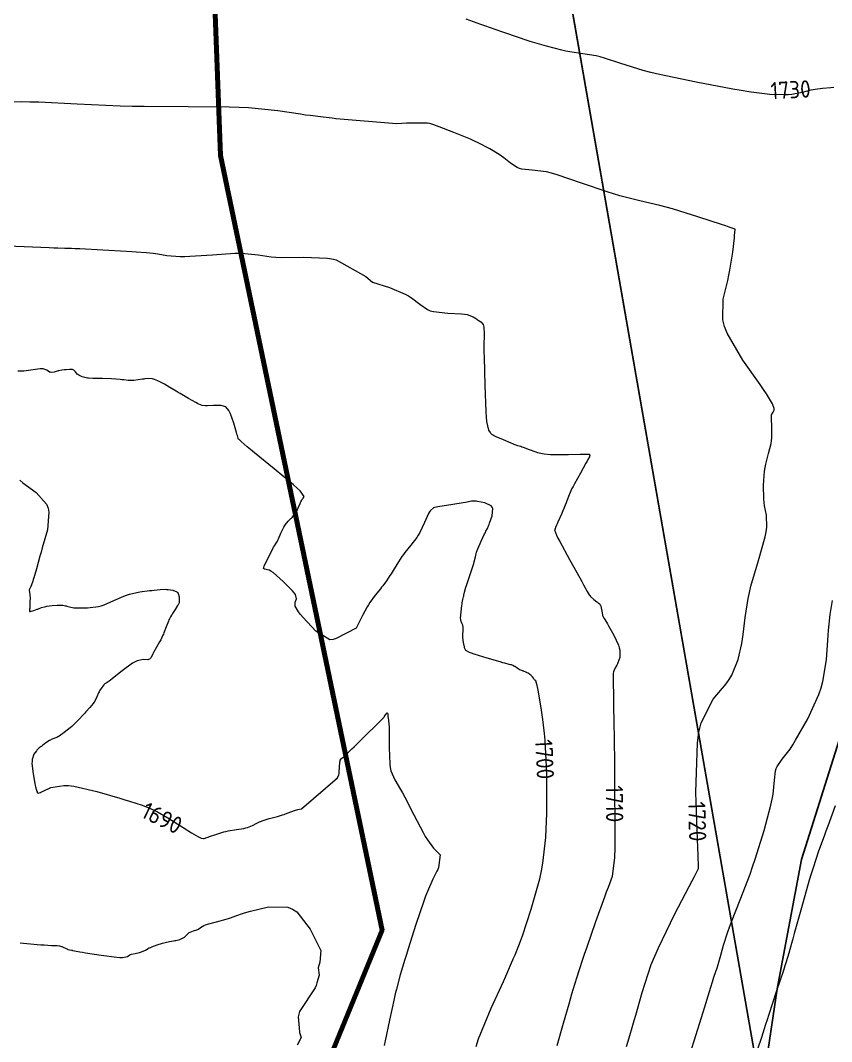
# Model space of a CAD drawing. Header units: millimetres. Extents: x 837477 to 838477, y 1189014 to 1191014.
# Drawn here: x 837930.6 to 838109, y 1190321.9 to 1190546.6 of the extents above; entities that cross this region are included whole.
import ezdxf

# ---------------------------------------------------------------- set-up
doc = ezdxf.new("R2010")
doc.units = ezdxf.units.MM
doc.header["$LTSCALE"] = 0.3
doc.layers.add('CORREDORVIA', color=94, linetype='Continuous', lineweight=80)
doc.layers.add('COTAS 10', color=252, linetype='Continuous', lineweight=9)
doc.layers.add('LINEA_DE_CEROS', color=61, linetype='Continuous')
doc.layers.add('VIA_Curvas', color=7, linetype='Continuous')
doc.styles.get("Standard").update_dxf_attribs({"font": 'isocp2.shx', "bigfont": '@extfont2.shx'})

msp = doc.modelspace()

# ---------------------------------------------------------------- linework, layer by layer
at = {"layer": 'CORREDORVIA'}
msp.add_lwpolyline([(838157.033, 1190996.193), (838237.174, 1190821.339), (838237.001, 1190602.875), (838240.031, 1190437.198), (838223.537, 1190366.272), (838184.199, 1189898.277), (837734.304, 1190149.151), (837849.078, 1189569.699), (837751.159, 1189231.384), (837593.191, 1189234.399), (837695.481, 1189679.225), (837660.573, 1189835.358), (837597.737, 1190012.464), (837490.666, 1190492.599), (837964.301, 1190234.408), (838010.155, 1190346.41), (837974.613, 1190516.877), (837969.419, 1190653.334), (837963.574, 1190795.982), (837910.676, 1191000.965)], close=True, dxfattribs=at)
at = {"layer": 'COTAS 10'}
for points in [[(838109.512, 1190531.858), (838108.868, 1190531.803), (838107.022, 1190531.659), (838105.446, 1190531.46), (838104.972, 1190531.369), (838104.482, 1190531.264), (838102.573, 1190530.757), (838100.257, 1190530.328), (838099.509, 1190530.271), (838098.715, 1190530.242), (838095.462, 1190530.36), (838091.367, 1190530.88), (838090.815, 1190530.949), (838089.142, 1190531.216), (838087.301, 1190531.528), (838079.256, 1190533.029), (838071.154, 1190534.754), (838069.277, 1190535.206), (838067.56, 1190535.648), (838062.68, 1190537.154), (838059.057, 1190538.359), (838058.131, 1190538.612), (838057.239, 1190538.829), (838054.295, 1190539.322), (838051.419, 1190539.73), (838050.568, 1190539.894), (838049.695, 1190540.08), (838046.344, 1190540.939), (838042.704, 1190542.033), (838041.648, 1190542.368), (838040.57, 1190542.717), (838036.502, 1190544.093), (838032.742, 1190545.418), (838031.858, 1190545.735), (838031.043, 1190546.03), (838028.666, 1190546.915)], [(838063.923, 1190320.775), (838064.512, 1190322.668), (838065.337, 1190325.473), (838065.629, 1190326.502), (838065.948, 1190327.641), (838067.332, 1190332.668), (838069.377, 1190338.79), (838070.114, 1190340.619), (838070.925, 1190342.506), (838074.471, 1190349.807), (838077.723, 1190356.013), (838078.349, 1190357.211), (838078.856, 1190358.182), (838079.698, 1190359.807), (838079.75, 1190359.965), (838079.76, 1190360.01), (838079.768, 1190360.057), (838079.778, 1190360.235), (838079.688, 1190362.869), (838079.632, 1190364.465), (838079.562, 1190366.436), (838079.199, 1190376.684), (838079.263, 1190378.959), (838079.502, 1190387.56), (838079.852, 1190389.927), (838080.318, 1190392.014), (838082.961, 1190397.227), (838085.873, 1190400.629), (838086.507, 1190401.575), (838087.067, 1190402.523), (838088.469, 1190405.959), (838089.265, 1190409.471), (838089.443, 1190410.466), (838089.602, 1190411.471), (838090.026, 1190415.181), (838090.657, 1190419.401), (838090.947, 1190420.727), (838091.287, 1190422.122), (838092.935, 1190427.728), (838094.409, 1190432.944), (838094.641, 1190434.092), (838094.796, 1190435.112), (838094.717, 1190437.728), (838094.269, 1190439.821), (838094.191, 1190440.511), (838094.133, 1190441.249), (838094.091, 1190444.315), (838094.309, 1190447.447), (838094.415, 1190448.226), (838094.542, 1190448.967), (838095.164, 1190451.328), (838095.729, 1190453.501), (838095.819, 1190454.124), (838095.88, 1190454.757), (838095.862, 1190457.119), (838095.781, 1190459.102), (838095.803, 1190459.495), (838095.845, 1190459.821), (838096.154, 1190460.438), (838096.403, 1190460.816), (838096.406, 1190460.993), (838096.38, 1190461.2), (838096.049, 1190462.206), (838094.734, 1190464.423), (838094.088, 1190465.394), (838093.32, 1190466.52), (838089.527, 1190471.874), (838086.068, 1190477.807), (838085.51, 1190479.297), (838085.124, 1190480.722), (838085.175, 1190485.315), (838086.216, 1190489.425), (838086.455, 1190490.545), (838086.672, 1190491.656), (838087.278, 1190495.602), (838087.64, 1190498.747), (838087.704, 1190499.354), (838087.752, 1190499.846), (838087.795, 1190500.666), (838086.536, 1190501.124), (838085.762, 1190501.386), (838084.805, 1190501.707), (838079.817, 1190503.358), (838074.057, 1190505.149), (838072.614, 1190505.558), (838071.237, 1190505.93), (838066.812, 1190506.959), (838062.415, 1190508.033), (838061.056, 1190508.432), (838059.635, 1190508.875), (838053.992, 1190510.844), (838048.65, 1190512.656), (838047.419, 1190513), (838046.296, 1190513.276), (838043.137, 1190513.704), (838040.91, 1190513.923), (838040.374, 1190514.067), (838039.874, 1190514.248), (838038.36, 1190515.201), (838036.89, 1190516.409), (838036.417, 1190516.75), (838035.915, 1190517.094), (838033.867, 1190518.36), (838031.292, 1190519.692), (838030.459, 1190520.078), (838029.573, 1190520.471), (838025.941, 1190521.953), (838022.71, 1190523.19), (838022.077, 1190523.429), (838021.558, 1190523.624), (838020.629, 1190523.953), (838020.135, 1190523.99), (838019.889, 1190524), (838019.596, 1190524.011), (838018.147, 1190524.048), (838015.515, 1190523.991), (838014.477, 1190523.942), (838013.305, 1190523.878), (838000, 1190524.991), (837999.983, 1190524.994), (837999.578, 1190525.057), (837999.133, 1190525.118), (837997.196, 1190525.336), (837994.326, 1190525.676), (837993.294, 1190525.815), (837992.158, 1190525.973), (837987.196, 1190526.706), (837980.748, 1190527.374), (837978.675, 1190527.491), (837976.478, 1190527.579), (837967.504, 1190527.653), (837957.795, 1190527.672), (837955.134, 1190527.725), (837952.485, 1190527.799), (837943.017, 1190528.239), (837934.619, 1190528.635), (837932.645, 1190528.682), (837930.824, 1190528.7), (837925.513, 1190528.539)], [(837925.754, 1190497.124), (837931.39, 1190496.852), (837936.867, 1190496.627), (837937.936, 1190496.587), (837938.811, 1190496.557), (837940.355, 1190496.53), (837941.799, 1190496.49), (837942.611, 1190496.451), (837943.602, 1190496.401), (837948.667, 1190496.121), (837953.937, 1190495.814), (837955.056, 1190495.748), (837956.028, 1190495.689), (837958.311, 1190495.541), (837959.805, 1190495.384), (837960.279, 1190495.319), (837960.779, 1190495.246), (837962.805, 1190494.903), (837965.675, 1190494.683), (837966.708, 1190494.687), (837967.843, 1190494.718), (837972.805, 1190495.063), (837977.774, 1190495.377), (837978.915, 1190495.388), (837979.953, 1190495.367), (837982.853, 1190495.015), (837985.746, 1190494.591), (837986.78, 1190494.523), (837987.915, 1190494.476), (837992.853, 1190494.489), (837998.106, 1190494.269), (837999.438, 1190494.076), (838000, 1190493.966), (838006.561, 1190490.246), (838008.064, 1190489.036), (838011.762, 1190487.841), (838015.19, 1190486.396), (838015.951, 1190485.996), (838016.631, 1190485.596), (838018.408, 1190484.152), (838020.114, 1190482.975), (838020.749, 1190482.744), (838021.454, 1190482.553), (838024.586, 1190482.207), (838027.626, 1190482.039), (838028.272, 1190481.961), (838028.833, 1190481.869), (838030.155, 1190481.423), (838030.889, 1190480.926), (838031.08, 1190480.801), (838031.266, 1190480.683), (838031.891, 1190480.306), (838032.353, 1190479.694), (838032.435, 1190479.429), (838032.498, 1190479.121), (838032.562, 1190477.663), (838032.547, 1190474.872), (838032.56, 1190473.725), (838032.58, 1190472.416), (838032.715, 1190466.334), (838032.954, 1190460.472), (838033.039, 1190459.301), (838033.133, 1190458.326), (838033.544, 1190456.438), (838033.927, 1190455.934), (838034.004, 1190455.831), (838034.069, 1190455.745), (838034.195, 1190455.567), (838034.618, 1190455.337), (838034.869, 1190455.218), (838035.178, 1190455.075), (838036.779, 1190454.358), (838038.466, 1190453.634), (838038.831, 1190453.487), (838039.15, 1190453.362), (838039.932, 1190453.103), (838040.629, 1190452.895), (838040.895, 1190452.803), (838041.193, 1190452.696), (838042.533, 1190452.185), (838043.971, 1190451.667), (838044.331, 1190451.555), (838044.674, 1190451.457), (838045.776, 1190451.218), (838047.201, 1190451.108), (838047.748, 1190451.09), (838048.361, 1190451.079), (838051.124, 1190451.088), (838053.714, 1190451.127), (838054.217, 1190451.135), (838054.628, 1190451.142), (838055.339, 1190451.157), (838055.433, 1190451.164), (838055.455, 1190451.165), (838055.475, 1190451.167), (838055.533, 1190451.17), (838055.579, 1190451.172), (838055.605, 1190451.172), (838055.653, 1190451.17), (838055.7, 1190451.154), (838055.712, 1190451.145), (838055.725, 1190451.134), (838055.769, 1190451.077), (838055.807, 1190451.022), (838055.817, 1190451.012), (838055.825, 1190451.003), (838055.852, 1190450.992), (838055.862, 1190450.976), (838055.861, 1190450.964), (838055.857, 1190450.949), (838055.83, 1190450.869), (838055.792, 1190450.766), (838055.783, 1190450.736), (838055.774, 1190450.705), (838055.744, 1190450.592), (838055.423, 1190449.97), (838055.231, 1190449.62), (838054.993, 1190449.192), (838053.759, 1190447.003), (838052.453, 1190444.623), (838052.169, 1190444.075), (838051.92, 1190443.575), (838051.301, 1190442.171), (838050.796, 1190440.862), (838050.618, 1190440.422), (838050.424, 1190439.949), (838049.585, 1190437.96), (838048.815, 1190436.164), (838048.665, 1190435.813), (838048.542, 1190435.524), (838048.324, 1190435.005), (838048.263, 1190434.861), (838048.239, 1190434.809), (838048.212, 1190434.751), (838048.087, 1190434.496), (838048.504, 1190433.317), (838048.818, 1190432.676), (838049.218, 1190431.9), (838051.382, 1190427.96), (838053.635, 1190423.939), (838054.091, 1190423.111), (838054.475, 1190422.407), (838055.258, 1190420.897), (838055.668, 1190420.207), (838055.817, 1190420.02), (838055.981, 1190419.835), (838056.701, 1190419.183), (838057.384, 1190418.652), (838057.525, 1190418.544), (838057.645, 1190418.452), (838057.902, 1190418.258), (838058.019, 1190418.153), (838058.051, 1190418.118), (838058.082, 1190418.079), (838058.191, 1190417.916), (838058.297, 1190417.602), (838058.327, 1190417.469), (838058.357, 1190417.315), (838058.465, 1190416.59), (838058.614, 1190415.821), (838058.669, 1190415.639), (838058.731, 1190415.471), (838059.004, 1190414.975), (838059.523, 1190414.167), (838059.74, 1190413.802), (838059.988, 1190413.376), (838061.146, 1190411.325), (838062.17, 1190409.083), (838062.334, 1190408.536), (838062.446, 1190408.021), (838062.418, 1190406.43), (838062.041, 1190405.237), (838061.933, 1190404.973), (838061.824, 1190404.739), (838061.416, 1190404.133), (838061.092, 1190403.493), (838061.034, 1190403.237), (838060.991, 1190402.946), (838060.954, 1190401.61), (838061.042, 1190397.319), (838061.077, 1190395.165), (838061.117, 1190392.591), (838061.251, 1190383.495), (838061.304, 1190379.81), (838061.359, 1190367.053), (838061.316, 1190364.497), (838061.247, 1190362.362), (838060.792, 1190358.176), (838059.85, 1190355.774), (838059.475, 1190354.764), (838059.051, 1190353.605), (838057.109, 1190348.176), (838055.087, 1190342.382), (838054.613, 1190340.993), (838054.176, 1190339.698), (838052.906, 1190335.797), (838051.834, 1190332.262), (838051.521, 1190331.196), (838051.201, 1190330.093), (838049.987, 1190325.797), (838048.619, 1190320.899)], [(838030.806, 1190320.749), (838031.378, 1190322.448), (838034.135, 1190329.173), (838036.829, 1190335.078), (838037.362, 1190336.26), (838037.802, 1190337.246), (838038.619, 1190339.173), (838038.875, 1190339.844), (838038.961, 1190340.037), (838039.054, 1190340.235), (838039.445, 1190340.976), (838040.244, 1190342.975), (838040.595, 1190343.964), (838041.001, 1190345.143), (838042.933, 1190350.976), (838044.83, 1190357.694), (838045.213, 1190359.431), (838045.535, 1190361.114), (838046.185, 1190366.748), (838046.365, 1190372.148), (838046.39, 1190373.684), (838046.391, 1190373.785), (838046.404, 1190375.237), (838046.366, 1190380.996), (838046.123, 1190386.69), (838046.008, 1190388.204), (838045.873, 1190389.69), (838045.478, 1190392.763), (838045.212, 1190394.829), (838044.532, 1190398.837), (838044.386, 1190399.611), (838044.257, 1190400.238), (838043.941, 1190401.288), (838043.742, 1190401.432), (838043.687, 1190401.489), (838043.633, 1190401.553), (838043.436, 1190401.843), (838043.233, 1190402.15), (838043.174, 1190402.225), (838043.114, 1190402.295), (838042.888, 1190402.512), (838042.653, 1190402.688), (838042.587, 1190402.733), (838042.52, 1190402.776), (838042.278, 1190402.919), (838042.032, 1190403.047), (838041.964, 1190403.082), (838041.895, 1190403.115), (838041.647, 1190403.231), (838041.374, 1190403.342), (838041.29, 1190403.372), (838041.202, 1190403.402), (838040.853, 1190403.509), (838040.477, 1190403.654), (838040.372, 1190403.708), (838040.266, 1190403.769), (838039.881, 1190404.038), (838039.498, 1190404.316), (838039.394, 1190404.382), (838039.291, 1190404.443), (838038.926, 1190404.623), (838038.581, 1190404.753), (838038.491, 1190404.782), (838038.402, 1190404.808), (838038.1, 1190404.877), (838037.181, 1190405.121), (838036.704, 1190405.257), (838036.13, 1190405.422), (838033.253, 1190406.269), (838030.395, 1190407.155), (838029.834, 1190407.345), (838029.372, 1190407.513), (838028.536, 1190407.919), (838028.349, 1190408.348), (838028.298, 1190408.529), (838028.246, 1190408.737), (838028.061, 1190409.712), (838027.931, 1190410.817), (838027.914, 1190411.107), (838027.905, 1190411.389), (838027.944, 1190412.349), (838027.959, 1190413.15), (838027.935, 1190413.332), (838027.899, 1190413.497), (838027.667, 1190413.949), (838027.455, 1190414.538), (838027.432, 1190414.79), (838027.423, 1190415.08), (838027.516, 1190416.447), (838027.695, 1190417.849), (838027.741, 1190418.162), (838027.784, 1190418.441), (838027.926, 1190419.176), (838028.061, 1190419.743), (838028.1, 1190419.916), (838028.139, 1190420.096), (838028.29, 1190420.805), (838028.571, 1190421.854), (838028.694, 1190422.248), (838028.836, 1190422.688), (838029.509, 1190424.649), (838030.172, 1190426.622), (838030.307, 1190427.069), (838030.421, 1190427.472), (838030.658, 1190428.569), (838030.915, 1190429.596), (838031.042, 1190429.956), (838031.193, 1190430.348), (838031.94, 1190432.036), (838032.7, 1190433.618), (838032.859, 1190433.943), (838032.997, 1190434.218), (838033.307, 1190434.806), (838033.569, 1190435.393), (838033.675, 1190435.669), (838033.797, 1190435.995), (838034.358, 1190437.578), (838034.514, 1190439.18), (838034.38, 1190439.517), (838034.169, 1190439.808), (838032.767, 1190440.473), (838031.152, 1190440.743), (838030.807, 1190440.786), (838030.505, 1190440.814), (838029.785, 1190440.798), (838028.893, 1190440.625), (838028.483, 1190440.554), (838028.003, 1190440.473), (838025.681, 1190440.099), (838023.337, 1190439.718), (838022.843, 1190439.633), (838022.416, 1190439.556), (838021.431, 1190439.353), (838020.799, 1190438.768), (838020.594, 1190438.451), (838020.377, 1190438.066), (838019.481, 1190436.116), (838018.423, 1190433.896), (838018.103, 1190433.342), (838017.771, 1190432.813), (838016.473, 1190431.123), (838015.158, 1190429.546), (838014.815, 1190429.089), (838014.481, 1190428.623), (838013.35, 1190426.867), (838012.352, 1190425.214), (838012.102, 1190424.814), (838011.862, 1190424.438), (838011.091, 1190423.286), (838010.288, 1190422.193), (838010.029, 1190421.854), (838009.754, 1190421.5), (838008.625, 1190420.091), (838007.443, 1190418.492), (838007.135, 1190418.018), (838006.834, 1190417.531), (838005.816, 1190415.661), (838005.017, 1190414.034), (838004.855, 1190413.701), (838004.719, 1190413.418), (838004.441, 1190412.82), (838000, 1190410.595), (837999.397, 1190410.325), (837998.668, 1190410.277), (837995.563, 1190412.207), (837992.751, 1190415.227), (837992.207, 1190415.867), (837991.764, 1190416.421), (837991.013, 1190417.709), (837991.004, 1190418.401), (837991.03, 1190418.579), (837991.068, 1190418.751), (837991.307, 1190419.322), (837991.053, 1190420.233), (837990.779, 1190420.62), (837990.418, 1190421.066), (837988.38, 1190423.16), (837986.162, 1190425.075), (837985.686, 1190425.408), (837985.272, 1190425.655), (837984.275, 1190425.833), (837984.027, 1190425.99), (837984.084, 1190426.224), (837984.196, 1190426.54), (837985.055, 1190428.368), (837986.065, 1190430.301), (837986.272, 1190430.683), (837986.449, 1190430.999), (837986.824, 1190431.587), (837987.091, 1190432.015), (837987.199, 1190432.23), (837987.322, 1190432.487), (837987.886, 1190433.763), (837988.533, 1190435.116), (837988.708, 1190435.421), (837988.881, 1190435.697), (837989.491, 1190436.441), (837990.047, 1190436.967), (837990.186, 1190437.105), (837990.319, 1190437.24), (837990.748, 1190437.699), (837991.139, 1190438.241), (837991.249, 1190438.429), (837991.359, 1190438.632), (837991.76, 1190439.503), (837992.115, 1190440.331), (837992.196, 1190440.509), (837992.27, 1190440.663), (837992.471, 1190441.035), (837992.638, 1190441.299), (837992.69, 1190441.387), (837992.745, 1190441.481), (837992.962, 1190441.872), (837992.101, 1190443.061), (837991.475, 1190443.658), (837990.681, 1190444.372), (837986.414, 1190447.917), (837982.032, 1190451.457), (837981.164, 1190452.167), (837980.447, 1190452.761), (837979.106, 1190453.931), (837978.804, 1190454.26), (837978.742, 1190454.325), (837978.689, 1190454.377), (837978.574, 1190454.467), (837978.525, 1190454.504), (837978.513, 1190454.523), (837978.503, 1190454.545), (837978.472, 1190454.654), (837978.306, 1190455.244), (837978.21, 1190455.569), (837978.093, 1190455.964), (837977.487, 1190457.973), (837976.768, 1190460.023), (837976.579, 1190460.444), (837976.395, 1190460.801), (837975.765, 1190461.558), (837974.984, 1190461.815), (837974.703, 1190461.857), (837974.395, 1190461.886), (837973.052, 1190461.883), (837971.742, 1190461.832), (837971.455, 1190461.829), (837971.201, 1190461.832), (837970.556, 1190461.886), (837969.829, 1190462.176), (837969.522, 1190462.328), (837969.17, 1190462.51), (837967.52, 1190463.429), (837965.704, 1190464.485), (837965.248, 1190464.754), (837964.812, 1190465.013), (837963.407, 1190465.865), (837962.233, 1190466.569), (837961.944, 1190466.735), (837961.67, 1190466.888), (837960.809, 1190467.336), (837960.039, 1190467.626), (837959.823, 1190467.68), (837959.605, 1190467.722), (837958.804, 1190467.78), (837957.955, 1190467.728), (837957.707, 1190467.702), (837957.453, 1190467.67), (837956.485, 1190467.513), (837955.535, 1190467.378), (837955.293, 1190467.362), (837955.059, 1190467.354), (837954.287, 1190467.399), (837953.286, 1190467.509), (837952.908, 1190467.542), (837952.485, 1190467.576), (837950.595, 1190467.708), (837948.647, 1190467.812), (837948.189, 1190467.829), (837947.765, 1190467.839), (837946.528, 1190467.833), (837945.548, 1190467.864), (837945.286, 1190467.898), (837945.03, 1190467.944), (837944.139, 1190468.203), (837943.39, 1190468.567), (837943.223, 1190468.679), (837943.073, 1190468.796), (837942.678, 1190469.259), (837942.304, 1190469.646), (837942.169, 1190469.715), (837942.019, 1190469.767), (837941.363, 1190469.816), (837940.644, 1190469.751), (837940.456, 1190469.731), (837940.272, 1190469.711), (837939.645, 1190469.628), (837939.026, 1190469.514), (837938.846, 1190469.474), (837938.663, 1190469.429), (837937.973, 1190469.234), (837937.296, 1190469.159), (837937.121, 1190469.189), (837936.951, 1190469.241), (837936.384, 1190469.616), (837935.596, 1190469.943), (837935.288, 1190469.965), (837934.94, 1190469.958), (837933.358, 1190469.688), (837931.314, 1190469.429), (837930.676, 1190469.428), (837930.006, 1190469.459)], [(837930.407, 1190445.442), (837931.122, 1190444.868), (837934.022, 1190442.749), (837936.315, 1190440.169), (837936.648, 1190439.304), (837936.85, 1190438.373), (837936.487, 1190434.467), (837935.377, 1190430.522), (837935.107, 1190429.566), (837934.854, 1190428.67), (837934.078, 1190425.928), (837933.51, 1190423.957), (837933.388, 1190423.546), (837933.283, 1190423.194), (837933.031, 1190422.413), (837932.876, 1190422.041), (837932.831, 1190421.947), (837932.785, 1190421.857), (837932.615, 1190421.567), (837932.501, 1190421.286), (837932.49, 1190421.202), (837932.489, 1190421.116), (837932.562, 1190420.783), (837932.658, 1190420.214), (837932.671, 1190419.978), (837932.678, 1190419.709), (837932.656, 1190418.454), (837932.606, 1190417.261), (837932.595, 1190417.03), (837932.586, 1190416.843), (837932.565, 1190416.525), (837932.701, 1190416.541), (837932.792, 1190416.564), (837932.905, 1190416.595), (837933.504, 1190416.773), (837934.215, 1190417.005), (837934.399, 1190417.07), (837934.577, 1190417.134), (837935.175, 1190417.369), (837935.879, 1190417.58), (837936.124, 1190417.63), (837936.391, 1190417.677), (837937.537, 1190417.815), (837938.682, 1190417.895), (837938.948, 1190417.906), (837939.191, 1190417.911), (837939.888, 1190417.885), (837940.447, 1190417.794), (837940.604, 1190417.757), (837940.761, 1190417.716), (837941.338, 1190417.525), (837942.298, 1190417.363), (837942.698, 1190417.339), (837943.155, 1190417.324), (837945.289, 1190417.346), (837947.716, 1190417.637), (837948.358, 1190417.792), (837948.987, 1190417.978), (837951.151, 1190418.919), (837953.291, 1190419.911), (837953.905, 1190420.13), (837954.528, 1190420.324), (837956.857, 1190420.822), (837958.997, 1190421.116), (837959.501, 1190421.18), (837959.966, 1190421.238), (837961.329, 1190421.385), (837962.432, 1190421.418), (837962.735, 1190421.403), (837963.036, 1190421.377), (837964.114, 1190421.197), (837964.975, 1190420.821), (837965.14, 1190420.672), (837965.273, 1190420.503), (837965.486, 1190419.73), (837965.487, 1190418.984), (837965.486, 1190418.831), (837965.484, 1190418.703), (837965.473, 1190418.434), (837965.33, 1190418.136), (837965.246, 1190417.988), (837965.141, 1190417.811), (837964.602, 1190416.938), (837964.039, 1190416.05), (837963.919, 1190415.864), (837963.816, 1190415.704), (837963.573, 1190415.342), (837963.343, 1190414.886), (837963.247, 1190414.667), (837963.137, 1190414.407), (837962.625, 1190413.133), (837962.117, 1190411.838), (837962.009, 1190411.566), (837961.916, 1190411.33), (837961.7, 1190410.789), (837961.447, 1190410.283), (837961.331, 1190410.07), (837961.194, 1190409.825), (837960.534, 1190408.677), (837959.862, 1190407.494), (837959.718, 1190407.228), (837959.592, 1190406.988), (837959.291, 1190406.344), (837958.93, 1190405.999), (837958.766, 1190405.949), (837958.575, 1190405.918), (837957.656, 1190405.968), (837956.266, 1190405.695), (837955.778, 1190405.461), (837955.245, 1190405.157), (837952.947, 1190403.484), (837950.827, 1190401.772), (837950.405, 1190401.444), (837950.056, 1190401.178), (837949.394, 1190400.743), (837949.138, 1190400.586), (837949.044, 1190400.496), (837948.94, 1190400.386), (837948.482, 1190399.817), (837947.991, 1190399.068), (837947.866, 1190398.844), (837947.746, 1190398.612), (837947.352, 1190397.714), (837946.901, 1190396.778), (837946.745, 1190396.522), (837946.576, 1190396.268), (837945.854, 1190395.365), (837944.98, 1190394.41), (837944.715, 1190394.123), (837944.441, 1190393.827), (837943.367, 1190392.679), (837942.193, 1190391.518), (837941.855, 1190391.213), (837941.511, 1190390.916), (837940.223, 1190389.907), (837939.062, 1190389.111), (837938.798, 1190388.95), (837938.559, 1190388.814), (837937.906, 1190388.535), (837937.343, 1190388.319), (837937.161, 1190388.223), (837936.968, 1190388.112), (837936.179, 1190387.578), (837935.425, 1190387.024), (837935.254, 1190386.899), (837935.1, 1190386.787), (837934.679, 1190386.486), (837934.313, 1190386.147), (837934.193, 1190386.011), (837934.065, 1190385.857), (837933.535, 1190385.148), (837933.149, 1190383.978), (837933.112, 1190383.533), (837933.106, 1190383.036), (837933.335, 1190380.804), (837933.708, 1190378.683), (837933.793, 1190378.256), (837933.869, 1190377.898), (837934.077, 1190377.184), (837934.193, 1190376.969), (837934.212, 1190376.925), (837934.225, 1190376.888), (837934.224, 1190376.814), (837934.209, 1190376.773), (837934.213, 1190376.758), (837934.221, 1190376.741), (837934.279, 1190376.665), (837934.36, 1190376.591), (837934.382, 1190376.575), (837934.403, 1190376.561), (837934.48, 1190376.525), (837934.957, 1190376.704), (837935.231, 1190376.824), (837935.566, 1190376.975), (837937.288, 1190377.778), (837940.125, 1190378.252), (837941.163, 1190378.197), (837942.31, 1190378.061), (837947.364, 1190376.893), (837952.406, 1190375.397), (837953.545, 1190375.054), (837953.798, 1190374.978), (837954.574, 1190374.742), (837957.364, 1190373.87), (837959.481, 1190373.039), (837960.087, 1190372.753), (837960.7, 1190372.442), (837962.983, 1190371.117), (837965.21, 1190369.705), (837965.788, 1190369.339), (837966.35, 1190368.985), (837968.24, 1190367.796), (837969.743, 1190366.924), (837970.061, 1190366.769), (837970.337, 1190366.651), (837970.832, 1190366.564), (837970.978, 1190366.537), (837971.598, 1190366.759), (837971.861, 1190366.853), (837972.163, 1190366.961), (837973.582, 1190367.467), (837975.291, 1190367.989), (837975.775, 1190368.108), (837976.265, 1190368.215), (837978.073, 1190368.508), (837979.738, 1190368.785), (837980.137, 1190368.882), (837980.509, 1190368.989), (837981.629, 1190369.449), (837982.602, 1190369.941), (837982.881, 1190370.067), (837983.164, 1190370.189), (837984.224, 1190370.593), (837985.325, 1190370.95), (837985.634, 1190371.043), (837985.946, 1190371.132), (837987.091, 1190371.43), (837988.248, 1190371.751), (837988.568, 1190371.855), (837988.888, 1190371.964), (837990.039, 1190372.414), (837991.106, 1190372.816), (837991.372, 1190372.895), (837991.625, 1190372.962), (837992.432, 1190373.088), (838000.35, 1190379.884)], [(838078.286, 1190320.369), (838078.813, 1190322.032), (838080.778, 1190328.325), (838082.484, 1190333.825), (838082.848, 1190334.988), (838083.164, 1190335.994), (838083.914, 1190338.325), (838084.392, 1190339.847), (838084.538, 1190340.342), (838084.689, 1190340.87), (838085.283, 1190343.044), (838086.226, 1190346.028), (838086.598, 1190347.067), (838087.018, 1190348.197), (838088.932, 1190353.044), (838091.09, 1190358.695), (838091.663, 1190360.331), (838092.226, 1190361.999), (838094.17, 1190368.282), (838095.662, 1190373.929), (838095.94, 1190375.197), (838096.159, 1190376.336), (838096.463, 1190379.379), (838096.679, 1190381.43), (838096.843, 1190381.944), (838097.052, 1190382.434), (838098.182, 1190384.009), (838099.911, 1190386.239), (838100.497, 1190387.142), (838101.13, 1190388.169), (838103.806, 1190392.912), (838106.253, 1190398.276), (838106.742, 1190399.696), (838107.148, 1190401.087), (838107.935, 1190405.871), (838108.209, 1190410.202), (838108.292, 1190411.307), (838108.378, 1190412.371), (838108.717, 1190415.871), (838109.27, 1190418.955)], [(838000, 1190379.7), (838000.35, 1190379.884), (838000.626, 1190380.606), (838000.677, 1190380.855), (838000.717, 1190381.125), (838000.77, 1190382.274), (838000.838, 1190383.359), (838000.887, 1190383.588), (838000.95, 1190383.786), (838001.288, 1190384.244), (838001.69, 1190384.513), (838001.794, 1190384.593), (838001.893, 1190384.676), (838002.224, 1190384.991), (838003.066, 1190385.842), (838003.489, 1190386.262), (838003.993, 1190386.761), (838006.498, 1190389.229), (838008.95, 1190391.641), (838009.421, 1190392.105), (838009.802, 1190392.481), (838010.43, 1190393.101), (838010.467, 1190393.143), (838010.476, 1190393.153), (838010.484, 1190393.163), (838010.511, 1190393.194), (838010.593, 1190393.312), (838010.636, 1190393.376), (838010.689, 1190393.454), (838010.955, 1190393.848), (838011.216, 1190394.158), (838011.266, 1190394.183), (838011.307, 1190394.181), (838011.372, 1190393.952), (838011.404, 1190393.483), (838011.424, 1190393.33), (838011.448, 1190393.166), (838011.575, 1190392.492), (838011.686, 1190391.12), (838011.701, 1190390.516), (838011.708, 1190389.816), (838011.679, 1190386.482), (838011.826, 1190382.995), (838011.945, 1190382.199), (838012.098, 1190381.476), (838012.935, 1190379.477), (838014.224, 1190377.366), (838014.663, 1190376.573), (838015.137, 1190375.689), (838017.143, 1190371.741), (838019.167, 1190367.859), (838019.652, 1190367.016), (838020.104, 1190366.275), (838021.463, 1190364.436), (838022.927, 1190362.927), (838022.519, 1190360.172), (838022.374, 1190359.763), (838022.201, 1190359.331), (838021.339, 1190357.588), (838020.121, 1190354.905), (838019.723, 1190353.882), (838019.3, 1190352.737), (838017.555, 1190347.588), (838015.865, 1190342.284), (838015.477, 1190341.042), (838015.123, 1190339.897), (838014.134, 1190336.58), (838013.303, 1190333.417), (838013.048, 1190332.37), (838012.784, 1190331.248), (838011.74, 1190326.58), (838010.803, 1190322.011), (838010.605, 1190320.952)], [(838109.845, 1190373.767), (838108.181, 1190369.263), (838107.773, 1190368.15), (838107.386, 1190367.095), (838106.179, 1190363.767), (838104.956, 1190360.063), (838104.56, 1190358.771), (838104.14, 1190357.363), (838102.412, 1190351.317), (838100.84, 1190345.646), (838100.516, 1190344.475), (838100.241, 1190343.477), (838099.652, 1190341.317), (838099.06, 1190339.38), (838098.783, 1190338.524), (838098.457, 1190337.529), (838096.873, 1190332.779), (838095.211, 1190327.805), (838094.836, 1190326.668), (838094.498, 1190325.636), (838093.584, 1190322.779), (838092.77, 1190320.197)], [(837930.502, 1190343.562), (837934.283, 1190343.243), (837935.087, 1190343.18), (837935.785, 1190343.128), (837937.428, 1190343.029), (837938.275, 1190342.995), (837938.471, 1190342.983), (837938.651, 1190342.971), (837939.16, 1190342.917), (837939.578, 1190342.813), (837939.7, 1190342.769), (837939.825, 1190342.717), (837940.767, 1190342.233), (837940.891, 1190342.182), (837941.012, 1190342.138), (837941.428, 1190342.037), (837941.829, 1190341.971), (837941.941, 1190341.948), (837942.053, 1190341.924), (837942.462, 1190341.823), (837943.613, 1190341.609), (837944.193, 1190341.513), (837944.887, 1190341.402), (837948.336, 1190340.871), (837951.778, 1190340.441), (837952.466, 1190340.393), (837953.04, 1190340.377), (837954.157, 1190340.578), (837954.64, 1190340.929), (837954.814, 1190341.007), (837955.005, 1190341.077), (837955.839, 1190341.263), (837956.755, 1190341.459), (837956.997, 1190341.535), (837957.234, 1190341.62), (837958.05, 1190342.009), (837958.922, 1190342.459), (837959.194, 1190342.583), (837959.479, 1190342.707), (837960.621, 1190343.155), (837961.79, 1190343.537), (837962.093, 1190343.62), (837962.386, 1190343.693), (837963.371, 1190343.876), (837964.277, 1190344.021), (837964.522, 1190344.071), (837964.763, 1190344.125), (837965.612, 1190344.357), (837966.345, 1190344.66), (837966.514, 1190344.76), (837966.668, 1190344.867), (837967.102, 1190345.309), (837967.542, 1190345.741), (837967.7, 1190345.841), (837967.875, 1190345.933), (837968.637, 1190346.193), (837969.4, 1190346.436), (837969.576, 1190346.517), (837969.735, 1190346.604), (837970.181, 1190346.967), (837970.931, 1190347.402), (837971.282, 1190347.535), (837971.695, 1190347.673), (837973.705, 1190348.214), (837975.831, 1190348.769), (837976.316, 1190348.914), (837976.758, 1190349.057), (837977.981, 1190349.543), (837979.645, 1190350.131), (837980.364, 1190350.336), (837981.195, 1190350.561), (837985.131, 1190351.528), (837989.383, 1190351.439), (837990.414, 1190350.998), (837991.381, 1190350.376), (837994.345, 1190346.626), (837996.319, 1190342.637), (837996.662, 1190341.864), (837996.477, 1190339.313), (837996.052, 1190338.075), (837996.302, 1190336.459), (837995.778, 1190334.755), (837995.604, 1190334.187), (837995.385, 1190333.663), (837991.999, 1190328.476), (837991.814, 1190327.895), (837991.647, 1190327.332), (837991.876, 1190324.853), (837991.973, 1190323.837), (837992.36, 1190322.725), (837991.49, 1190321.08)]]:
    msp.add_lwpolyline(points, dxfattribs=at)
at = {"layer": 'LINEA_DE_CEROS', "elevation": 1705.277}
msp.add_lwpolyline([(838041.852, 1190952.651), (838036.556, 1190637.066), (838092.197, 1190318.419), (838154.509, 1189961.569), (837526.844, 1190428.193), (837754.279, 1189827.032), (837723.495, 1189335.311)], dxfattribs=at)
at = {"layer": 'LINEA_DE_CEROS'}
msp.add_lwpolyline([(838111.178, 1190389.588), (838102.415, 1190361.943), (838097.092, 1190333.436), (838092.837, 1190304.75)], dxfattribs=at)
at = {"layer": 'VIA_Curvas', "elevation": 1705.277}
msp.add_lwpolyline([(838041.852, 1190952.651), (838036.739, 1190647.964, 0.0474482), (838038.431, 1190626.329), (838092.197, 1190318.419), (838105.057, 1190244.773, -0.6778981), (837923.791, 1190133.091), (837840.859, 1190194.745, 0.7491246), (837665.299, 1190062.224), (837745.546, 1189850.114, -0.1064509), (837752.737, 1189802.402), (837723.495, 1189335.311)], format="xyb", dxfattribs=at)

# ---------------------------------------------------------------- texts
at = {"layer": 'COTAS 10', "char_height": 3.8, "attachment_point": 7}
for s, insert, rotation in [('1730', (838095.715, 1190529.218), 3.174), ('1700', (838043.792, 1190388.28), 272.75749), ('1710', (838059.34, 1190378.24), 270.58784), ('1690', (837956.82, 1190371.365), 333.718), ('1720', (838077.465, 1190374.63), 271.55533)]:
    msp.add_mtext(s, dxfattribs=dict(at, insert=insert, rotation=rotation))

doc.saveas('drawing.dxf')
